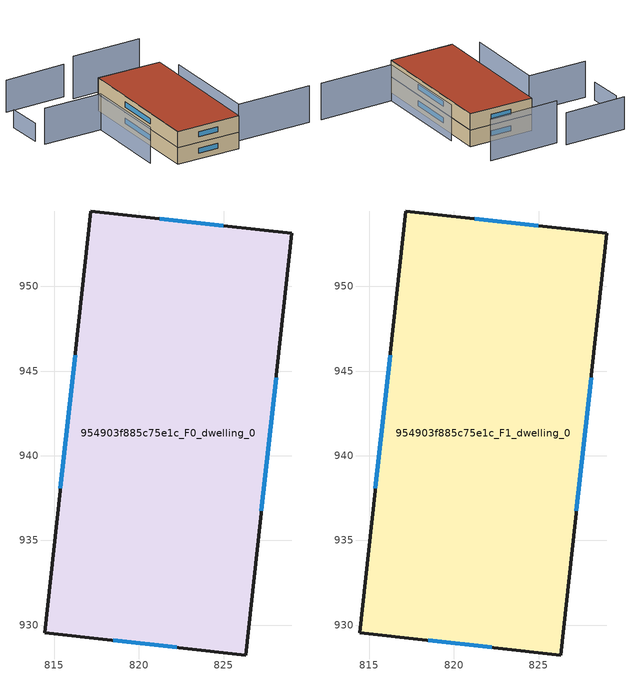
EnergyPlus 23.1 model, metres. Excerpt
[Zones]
954903f885c75e1c_F0_dwelling_0
 floor ground (EU_floor_Construction): 829.04,953.15 826.3,928.24 814.43,929.54 817.17,954.45 z0
 wall outside (EU_wall_Construction): 826.3,928.24 829.04,953.15 817.17,954.45 814.43,929.54 826.3,928.24 z0:3
 window (EU_Window_Construction): 827.24,936.77 828.1,944.62 / 818.5,929.1 822.24,928.69 / 816.23,945.92 815.37,938.07 / 824.97,953.59 821.23,954 z1.03:1.97
954903f885c75e1c_F1_dwelling_0
 floor to 954903f885c75e1c_F0_dwelling_0 (EU_floor_Construction): 829.04,953.15 826.3,928.24 814.43,929.54 817.17,954.45 z3
 wall outside (EU_wall_Construction): 826.3,928.24 829.04,953.15 817.17,954.45 814.43,929.54 826.3,928.24 z3:6
 window (EU_Window_Construction): 827.24,936.77 828.1,944.62 / 818.5,929.1 822.24,928.69 / 816.23,945.92 815.37,938.07 / 824.97,953.59 821.23,954 z4.03:4.97
 roof outside (EU_roof_Construction): 826.3,928.24 829.04,953.15 817.17,954.45 814.43,929.54 z6
shading: 841.95,929.38 828.21,930.76 / 828.21,930.76 830.08,949.34 / 801.95,949.33 812.8,948.18 / 812.8,948.18 811.14,932.66 z0:6.6; 801.92,957.71 801.38,951.29 z0:3.3; 829.85,959.62 816.85,960.77 z0:7.7; 816.08,962.32 804.67,963.33 z0:5.9
[Building]
EU S2 Campaign: North Axis=0; Terrain=City; Solar Distribution=FullExterior
[Site:Location]
Cape.Town.Intl.AP: Latitude=-33.965; Longitude=18.602; Time Zone=2; Elevation=46
[SizingPeriod:WeatherFileDays]
AnnualSizingPeriod: Begin Month=1; Begin Day of Month=1; End Month=12; End Day of Month=31; Day of Week for Start Day=Monday; Use Weather File Daylight Saving Period=No; Use Weather File Rain and Snow Indicators=No
[MATERIAL]
EU_InternalMass_Material: Roughness=MediumRough; Thickness=0.1; Conductivity=1; Density=1800; Specific Heat=900; Thermal Absorptance=0.9; Solar Absorptance=0.7; Visible Absorptance=0.7
[MATERIAL:NOMASS] Roughness=MediumRough; Thermal Absorptance=0.9; Solar Absorptance=0.7; Visible Absorptance=0.7
Name | Thermal Resistance
EU_wall_NoMass | 0.493876
EU_roof_NoMass | 0.449382
EU_floor_NoMass | 1.25
[WINDOWMATERIAL:SIMPLEGLAZINGSYSTEM]
EU_Window_SimpleGlazing: UFactor=4.4; Solar Heat Gain Coefficient=0.85; Visible Transmittance=0.85
[CONSTRUCTION]
EU_wall_Construction: EU_wall_NoMass
EU_roof_Construction: EU_roof_NoMass
EU_floor_Construction: EU_floor_NoMass
EU_Window_Construction: EU_Window_SimpleGlazing
EU_InternalMass_Construction: EU_InternalMass_Material
[ZONE] Type=1; Multiplier=1; Ceiling Height=autocalculate; Floor Area=autocalculate; Part of Total Floor Area=Yes
Name | Volume
954903f885c75e1c_F0_dwelling_0 | 897.625
954903f885c75e1c_F1_dwelling_0 | 897.626
[INTERNALMASS] Construction=EU_InternalMass_Construction; Surface Area=299.208
Name | Zone or ZoneList
954903f885c75e1c_F0_dwelling_0_EU_InternalMass | 954903f885c75e1c_F0_dwelling_0
954903f885c75e1c_F1_dwelling_0_EU_InternalMass | 954903f885c75e1c_F1_dwelling_0
[OTHEREQUIPMENT] Fuel Type=Electricity; Design Level Calculation Method=Watts/Area; Power per Zone Floor Area=1; Fraction Latent=0; Fraction Radiant=0; Fraction Lost=0; Carbon Dioxide Generation Rate=0; EndUse Subcategory=EU_Step8_InternalGains
Name | Zone or ZoneList or Space or SpaceList | Schedule
EU_Step8_InternalGain_954903f885c75e1c_F0_dwelling_0_f000 | 954903f885c75e1c_F0_dwelling_0 | EU_Step8_GainSchedule_954903f885c75e1c_F0_dwelling_0_f000
EU_Step8_InternalGain_954903f885c75e1c_F1_dwelling_0_f000 | 954903f885c75e1c_F1_dwelling_0 | EU_Step8_GainSchedule_954903f885c75e1c_F1_dwelling_0_f000
[ZONEVENTILATION:DESIGNFLOWRATE] Schedule=EU_AlwaysOn; Design Flow Rate Calculation Method=AirChanges/Hour; Air Changes per Hour=0.64; Ventilation Type=Natural; Fan Pressure Rise=0; Fan Total Efficiency=1; Constant Term Coefficient=1; Temperature Term Coefficient=0; Velocity Term Coefficient=0; Velocity Squared Term Coefficient=0; Minimum Indoor Temperature=-100; Maximum Indoor Temperature=100; Delta Temperature=-100; Minimum Outdoor Temperature=-100; Maximum Outdoor Temperature=100; Maximum Wind Speed=40
Name | Zone or ZoneList or Space or SpaceList
EU_ConstantAir_954903f885c75e1c_F0_dwelling_0 | 954903f885c75e1c_F0_dwelling_0
EU_ConstantAir_954903f885c75e1c_F1_dwelling_0 | 954903f885c75e1c_F1_dwelling_0
[HVACTEMPLATE:THERMOSTAT] Constant Heating Setpoint=20; Constant Cooling Setpoint=50
EU_HeatOnly_954903f885c75e1c_F0_dwelling_0; EU_HeatOnly_954903f885c75e1c_F1_dwelling_0
[HVACTEMPLATE:ZONE:IDEALLOADSAIRSYSTEM] System Availability Schedule=EU_AlwaysOn; Maximum Heating Supply Air Temperature=50; Minimum Cooling Supply Air Temperature=13; Maximum Heating Supply Air Humidity Ratio=0.0156; Minimum Cooling Supply Air Humidity Ratio=0.0077; Heating Limit=NoLimit; Cooling Limit=NoLimit; Heating Availability Schedule=EU_AlwaysOn; Cooling Availability Schedule=EU_CoolingOff; Dehumidification Control Type=ConstantSensibleHeatRatio; Cooling Sensible Heat Ratio=0.7; Dehumidification Setpoint=60; Humidification Control Type=None; Humidification Setpoint=30; Outdoor Air Method=None; Outdoor Air Flow Rate per Person=0.00944; Outdoor Air Flow Rate per Zone Floor Area=0; Outdoor Air Flow Rate per Zone=0; Demand Controlled Ventilation Type=None; Outdoor Air Economizer Type=NoEconomizer; Heat Recovery Type=None; Sensible Heat Recovery Effectiveness=0.7; Latent Heat Recovery Effectiveness=0.65
Name | Template Thermostat
954903f885c75e1c_F0_dwelling_0 | EU_HeatOnly_954903f885c75e1c_F0_dwelling_0
954903f885c75e1c_F1_dwelling_0 | EU_HeatOnly_954903f885c75e1c_F1_dwelling_0
[SIZING:ZONE] Zone Cooling Design Supply Air Temperature Input Method=SupplyAirTemperature; Zone Cooling Design Supply Air Temperature=13; Zone Heating Design Supply Air Temperature Input Method=SupplyAirTemperature; Zone Heating Design Supply Air Temperature=50; Zone Cooling Design Supply Air Humidity Ratio=0.008; Zone Heating Design Supply Air Humidity Ratio=0.008; Cooling Design Air Flow Method=DesignDay; Cooling Design Air Flow Rate=0; Cooling Minimum Air Flow per Zone Floor Area=0.000762; Cooling Minimum Air Flow=0; Cooling Minimum Air Flow Fraction=0.2; Heating Design Air Flow Method=DesignDay; Heating Design Air Flow Rate=0; Heating Maximum Air Flow per Zone Floor Area=0.002032; Heating Maximum Air Flow=0.141576; Heating Maximum Air Flow Fraction=0.3; Account for Dedicated Outdoor Air System=No; Dedicated Outdoor Air System Control Strategy=NeutralSupplyAir; Dedicated Outdoor Air Low Setpoint Temperature for Design=autosize; Dedicated Outdoor Air High Setpoint Temperature for Design=autosize; Zone Load Sizing Method=Sensible Load Only No Latent Load; Zone Latent Cooling Design Supply Air Humidity Ratio Input Method=HumidityRatioDifference; Zone Cooling Design Supply Air Humidity Ratio Difference=0.005; Zone Latent Heating Design Supply Air Humidity Ratio Input Method=HumidityRatioDifference; Zone Humidification Design Supply Air Humidity Ratio Difference=0.005
954903f885c75e1c_F0_dwelling_0; 954903f885c75e1c_F1_dwelling_0
[SCHEDULE:CONSTANT]
Name | Hourly Value
EU_AlwaysOn | 1
EU_CoolingOff | 0
[SCHEDULE:FILE] Column Number=1; Rows to Skip at Top=0; Number of Hours of Data=8760; Column Separator=Comma; Interpolate to Timestep=No; Minutes per Item=60; Adjust Schedule for Daylight Savings=Yes
Name | File
EU_Step8_GainSchedule_954903f885c75e1c_F0_dwelling_0_f000 | ../../schedules/954903f885c75e1c/954903f885c75e1c_F0_dwelling_0_f000_gain.csv
EU_Step8_GainSchedule_954903f885c75e1c_F1_dwelling_0_f000 | ../../schedules/954903f885c75e1c/954903f885c75e1c_F1_dwelling_0_f000_gain.csv
